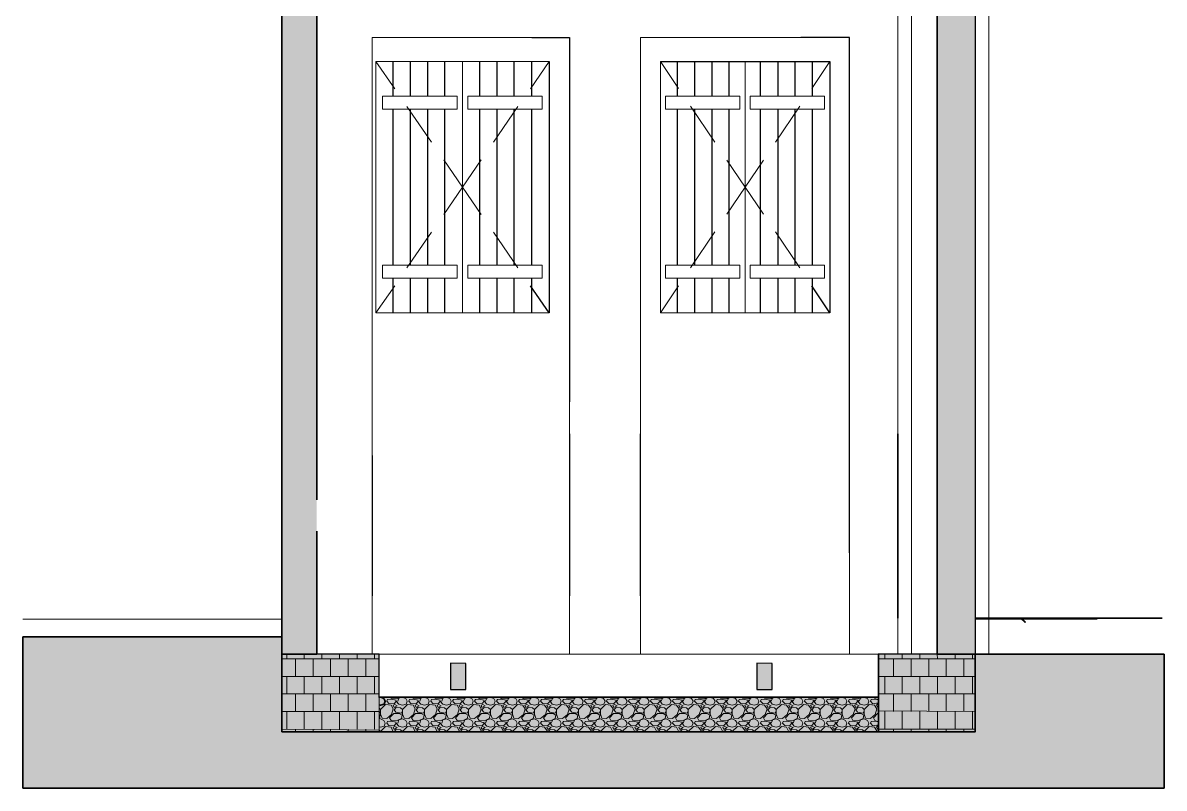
# Model space of a CAD drawing. Header units: millimetres. Extents: x 7618 to 11846, y -20534 to -15125.
# Drawn here: x 7618 to 11846, y -20534 to -17699 of the extents above; entities that cross this region are included whole.
import ezdxf

# ---------------------------------------------------------------- set-up
doc = ezdxf.new("R2010")
doc.units = ezdxf.units.MM
for name, color, linetype, lineweight in [('A-ALV-___-___-EXI', 250, 'Continuous', 35), ('A-BAS-___-___-EXI', 250, 'Continuous', 35), ('A-JAN-___-___-EXI', 250, 'Continuous', 25), ('A-PIS-___-___-EXI', 250, 'Continuous', 25), ('A-POR-___-___-EXI', 250, 'Continuous', 25)]:
    doc.layers.add(name, color=color, linetype=linetype, lineweight=lineweight)

msp = doc.modelspace()

# ---------------------------------------------------------------- hatches: boundary and pattern name
at = {"layer": 'A-ALV-___-___-EXI'}
h = msp.add_hatch(color=11, dxfattribs=at)
h.paths.add_polyline_path([(8577.9, -20037.4), (8706.9, -20037.4), (8706.9, -17241), (8577.9, -17241), (8577.9, -19973.6)])
h.paths.add_polyline_path([(11146.3, -20037.4), (11146.3, -16045.1), (11120.5, -16045.1), (11120.5, -15884.9), (11030.9, -15884.9), (11030.9, -16045.1), (11005.1, -16045.1), (11005.1, -20037.4)])
at = {"layer": 'A-BAS-___-___-EXI', "lineweight": 9}
msp.add_hatch(color=18, dxfattribs=at).paths.add_polyline_path([(11518.2, -19908.4), (11522.4, -19904.2), (11518.2, -19904.2)])
at = {"layer": 'A-BAS-___-___-EXI', "true_color": 0xcb9898}
msp.add_hatch(color=253, dxfattribs=at).paths.add_polyline_path([(11846.3, -20534.4), (11846.3, -20037.4), (11146.3, -20037.4), (11146.3, -20325.2), (8577.9, -20325.2), (8577.9, -19973.6), (7618.2, -19973.6), (7618.2, -20534.4)])
at = {"layer": 'A-PIS-___-___-EXI', "true_color": 0xc19a82}
h = msp.add_hatch(color=33, dxfattribs=at)
h.paths.add_polyline_path([(10394.2, -20169.1), (10394.2, -20072.7), (10337.2, -20071.3), (10337.2, -20169.1)])
h.paths.add_polyline_path([(9202.4, -20169.1), (9259.4, -20169.1), (9259.4, -20072.7), (9202.4, -20071.3)])
h.paths.add_polyline_path([(9877, -17241), (9966.6, -17241), (9966.6, -17080.8), (9877, -17080.8)])
h.paths.add_polyline_path([(8743.5, -17241), (8743.5, -17080.8), (8659.4, -17080.8), (8659.4, -17241)])
h.paths.add_polyline_path([(10915.5, -17241), (11005.1, -17241), (11005.1, -17080.8), (10915.5, -17080.8)])
h.paths.add_polyline_path([(9199.5, -16601.7), (9228, -16586.7), (9194.2, -16521.5), (9165.7, -16536.5)])
h.paths.add_polyline_path([(9511.5, -16437), (9540, -16422), (9506.2, -16356.8), (9477.7, -16371.8)])
h.paths.add_polyline_path([(9823.9, -16273), (9852.4, -16258), (9818.5, -16192.8), (9790, -16207.8)])
h.paths.add_polyline_path([(10135.6, -16107.8), (10164.1, -16092.8), (10130.3, -16027.6), (10101.8, -16042.6)])
h.paths.add_polyline_path([(10400.5, -15969.7), (10429, -15954.7), (10395.2, -15889.5), (10366.7, -15904.5)])
h.paths.add_polyline_path([(10760.3, -15780.2), (10788.8, -15765.3), (10755, -15700.1), (10726.5, -15715)])
h.paths.add_polyline_path([(11064.8, -15621.7), (11093.2, -15606.8), (11059.4, -15541.6), (11030.9, -15556.5)])
at = {"layer": 'A-PIS-___-___-EXI', "transparency": 33554636}
msp.add_hatch(color=9, dxfattribs=at).paths.add_polyline_path([(8577.9, -20325.2), (11146.3, -20325.2), (11146.3, -20037.4), (10787.9, -20037.4), (10787.9, -20197.6), (8937.7, -20197.6), (8937.7, -20037.4), (8577.9, -20037.4)])

# ---------------------------------------------------------------- linework, layer by layer
at = {"layer": 'A-ALV-___-___-EXI', "color": 18, "lineweight": 9}
for p, q in [((11196.5, -20037.4), (11196.5, -15703)), ((10859.8, -20037.4), (10859.8, -19581.8))]:
    msp.add_line(p, q, dxfattribs=at)
at = {"layer": 'A-ALV-___-___-EXI'}
for p, q in [((8577.9, -17241), (8577.9, -19973.6)), ((8706.9, -19465.6), (8706.9, -17241)), ((11005.1, -17241), (11005.1, -20037.4)), ((10859.8, -19222.1), (10859.8, -19904.2)), ((11005.1, -20037.4), (11146.3, -20037.4))]:
    msp.add_line(p, q, dxfattribs=at)
at = {"layer": 'A-ALV-___-___-EXI', "color": 18, "lineweight": 9, "flags": 128}
msp.add_lwpolyline([(10859.8, -19465.6), (10859.8, -17241), (10910.1, -17241), (10910.1, -20037.4)], dxfattribs=at)
at = {"layer": 'A-ALV-___-___-EXI'}
msp.add_lwpolyline([(8937.7, -20226.1), (8943.1, -20227.4), (8956.7, -20223.3), (8960.7, -20212.5), (8955.3, -20201.6), (8944.4, -20197.6), (8937.7, -20197.6), (10787.9, -20197.6), (10787.9, -20037.4), (10787.9, -20325.2), (11146.3, -20325.2), (8577.9, -20325.2), (8577.9, -19973.6), (8577.9, -20037.4), (8706.9, -20037.4), (8706.9, -19581.8)], dxfattribs=at)
at = {"layer": 'A-BAS-___-___-EXI', "color": 18, "lineweight": 9}
msp.add_line((7618.2, -19908.4), (8577.9, -19908.4), dxfattribs=at)
at = {"layer": 'A-BAS-___-___-EXI'}
for p, q in [((11146.3, -19904.2), (11838.3, -19904.2)), ((7618.2, -20534.4), (7618.2, -19973.6)), ((7618.2, -19973.6), (8577.9, -19973.6)), ((11146.3, -20037.4), (11846.3, -20037.4)), ((11846.3, -20037.4), (11846.3, -20534.4)), ((11846.3, -20534.4), (7618.2, -20534.4))]:
    msp.add_line(p, q, dxfattribs=at)
at = {"layer": 'A-BAS-___-___-EXI', "color": 18, "lineweight": 9, "flags": 128}
for points in [[(11320, -19904.2), (11320, -19908.4), (11146.3, -19908.4), (11598.3, -19908.4)], [(11314.2, -19904.2), (11332.2, -19919.3), (11318.1, -19904.2), (11332.2, -19919.3), (11330.9, -19920.6), (11313.5, -19904.2)], [(11514, -19904.2), (11518.2, -19908.4), (11522.4, -19904.2), (11518.2, -19908.4), (11518.2, -19904.2), (11518.2, -19908.4)]]:
    msp.add_lwpolyline(points, dxfattribs=at)
at = {"layer": 'A-JAN-___-___-EXI', "color": 8, "lineweight": 25}
for p, q in [((8990.6, -17970), (8990.6, -17842.4)), ((9054.4, -17970), (9054.4, -17842.4)), ((9118.2, -17970), (9118.2, -17842.4)), ((9182, -17970), (9182, -17842.4)), ((9311, -17970), (9311, -17842.4)), ((9374.8, -17970), (9374.8, -17842.4)), ((9438.6, -17970), (9438.6, -17842.4)), ((9503.7, -17970), (9503.7, -17842.4)), ((10044, -17970), (10044, -17842.4)), ((10107.8, -17970), (10107.8, -17842.4)), ((10171.6, -17970), (10171.6, -17842.4)), ((10235.4, -17970), (10235.4, -17842.4)), ((10350.8, -17970), (10350.8, -17842.4)), ((10415.9, -17970), (10415.9, -17842.4)), ((10479.7, -17970), (10479.7, -17842.4)), ((10543.5, -17970), (10543.5, -17842.4)), ((8990.6, -18597.1), (8990.6, -18018.8)), ((9054.4, -18597.1), (9054.4, -18018.8)), ((9118.2, -18597.1), (9118.2, -18018.8)), ((9182, -18597.1), (9182, -18018.8)), ((9311, -18597.1), (9311, -18018.8)), ((9374.8, -18597.1), (9374.8, -18018.8)), ((9438.6, -18597.1), (9438.6, -18018.8)), ((9503.7, -18597.1), (9503.7, -18018.8)), ((10044, -18597.1), (10044, -18018.8)), ((10107.8, -18597.1), (10107.8, -18018.8)), ((10171.6, -18597.1), (10171.6, -18018.8)), ((10235.4, -18597.1), (10235.4, -18018.8)), ((10350.8, -18597.1), (10350.8, -18018.8)), ((10415.9, -18597.1), (10415.9, -18018.8)), ((10479.7, -18597.1), (10479.7, -18018.8)), ((10543.5, -18597.1), (10543.5, -18018.8)), ((8990.6, -18773.6), (8990.6, -18644.6)), ((9054.4, -18773.6), (9054.4, -18644.6)), ((9118.2, -18773.6), (9118.2, -18644.6)), ((9182, -18773.6), (9182, -18644.6)), ((9311, -18773.6), (9311, -18644.6)), ((9374.8, -18773.6), (9374.8, -18644.6)), ((9438.6, -18773.6), (9438.6, -18644.6)), ((9503.7, -18773.6), (9503.7, -18644.6)), ((10044, -18773.6), (10044, -18644.6)), ((10107.8, -18773.6), (10107.8, -18644.6)), ((10171.6, -18773.6), (10171.6, -18644.6)), ((10235.4, -18773.6), (10235.4, -18644.6)), ((10350.8, -18773.6), (10350.8, -18644.6)), ((10415.9, -18773.6), (10415.9, -18644.6)), ((10479.7, -18773.6), (10479.7, -18644.6)), ((10543.5, -18773.6), (10543.5, -18644.6))]:
    msp.add_line(p, q, dxfattribs=at)
at = {"layer": 'A-JAN-___-___-EXI', "color": 18, "lineweight": 9}
for p, q in [((9247.2, -18773.6), (9247.2, -17842.4)), ((10293.8, -18773.6), (10293.8, -17842.4)), ((10607.3, -17842.4), (10540.8, -17941.4)), ((9131.8, -18141), (9040.8, -18009.3)), ((9361.2, -18141), (9452.1, -18009.3)), ((10181.1, -18141), (10091.5, -18008)), ((10406.4, -18141), (10496, -18008)), ((9040.8, -18606.6), (9131.8, -18474.9)), ((9452.1, -18606.6), (9361.2, -18474.9)), ((10091.5, -18606.6), (10181.1, -18473.6)), ((10496, -18606.6), (10406.4, -18473.6)), ((8925.4, -18773.6), (8996, -18673.1)), ((9980.2, -18773.6), (10046.7, -18673.1))]:
    msp.add_line(p, q, dxfattribs=at)
at = {"layer": 'A-JAN-___-___-EXI', "color": 18, "lineweight": 9, "flags": 128}
for points in [[(8925.4, -17842.4), (8925.4, -18773.6), (9567.5, -18773.6)], [(8996, -17942.8), (8925.4, -17842.4), (9567.5, -17842.4), (9498.3, -17942.8)], [(10046.7, -17941.4), (9980.2, -17842.4), (9980.2, -18773.6), (10607.3, -18773.6)], [(9177.9, -18408.4), (9247.2, -18308), (9177.9, -18206.2)], [(9316.4, -18408.4), (9247.2, -18308), (9316.4, -18206.2)], [(10225.9, -18407.1), (10293.8, -18308), (10225.9, -18207.5)], [(10361.6, -18407.1), (10293.8, -18308), (10361.6, -18207.5)]]:
    msp.add_lwpolyline(points, dxfattribs=at)
at = {"layer": 'A-JAN-___-___-EXI'}
for points in [[(9567.5, -17842.4), (9567.5, -18773.6), (9498.3, -18673.1)], [(9980.2, -17842.4), (10607.3, -17842.4), (10607.3, -18773.6), (10540.8, -18673.1)]]:
    msp.add_lwpolyline(points, dxfattribs=at)
at = {"layer": 'A-JAN-___-___-EXI', "color": 18, "lineweight": 9, "flags": 128}
for points in [[(9226.8, -17970), (8951.2, -17970), (8951.2, -18018.8), (9226.8, -18018.8)], [(9541.7, -17970), (9266.2, -17970), (9266.2, -18018.8), (9541.7, -18018.8)], [(10274.8, -17970), (9999.2, -17970), (9999.2, -18018.8), (10274.8, -18018.8)], [(10588.3, -17970), (10312.8, -17970), (10312.8, -18018.8), (10588.3, -18018.8)], [(9226.8, -18597.1), (9226.8, -18644.6), (8951.2, -18644.6), (8951.2, -18597.1)], [(9541.7, -18597.1), (9541.7, -18644.6), (9266.2, -18644.6), (9266.2, -18597.1)], [(10274.8, -18597.1), (10274.8, -18644.6), (9999.2, -18644.6), (9999.2, -18597.1)], [(10588.3, -18597.1), (10588.3, -18644.6), (10312.8, -18644.6), (10312.8, -18597.1)]]:
    msp.add_lwpolyline(points, close=True, dxfattribs=at)
at = {"layer": 'A-PIS-___-___-EXI', "color": 253, "lineweight": 9}
for p, q in [((8595.6, -20055), (8595.6, -20037.4)), ((8660.7, -20055), (8660.7, -20037.4)), ((8937.7, -20037.4), (8706.9, -20037.4)), ((8725.9, -20055), (8725.9, -20037.4)), ((8791, -20055), (8791, -20037.4)), ((8856.2, -20055), (8856.2, -20037.4)), ((8921.4, -20055), (8921.4, -20037.4)), ((10811, -20055), (10811, -20037.4)), ((10876.1, -20055), (10876.1, -20037.4)), ((10941.3, -20055), (10941.3, -20037.4)), ((11071.6, -20055), (11071.6, -20037.4)), ((11136.7, -20055), (11136.7, -20037.4)), ((8577.9, -20055), (8937.7, -20055)), ((8628.2, -20120.2), (8628.2, -20055)), ((8693.3, -20120.2), (8693.3, -20055)), ((8758.5, -20120.2), (8758.5, -20055)), ((8823.6, -20120.2), (8823.6, -20055)), ((8888.8, -20120.2), (8888.8, -20055)), ((10787.9, -20055), (11146.3, -20055)), ((10843.5, -20120.2), (10843.5, -20055)), ((10908.7, -20120.2), (10908.7, -20055)), ((10973.9, -20120.2), (10973.9, -20055)), ((11039, -20120.2), (11039, -20055)), ((11104.2, -20120.2), (11104.2, -20056.2)), ((8577.9, -20120.2), (8937.7, -20120.2)), ((8595.6, -20185.3), (8595.6, -20120.2)), ((8660.7, -20185.3), (8660.7, -20120.2)), ((8725.9, -20185.3), (8725.9, -20120.2)), ((8791, -20185.3), (8791, -20120.2)), ((8856.2, -20185.3), (8856.2, -20120.2)), ((8921.4, -20185.3), (8921.4, -20120.2)), ((10787.9, -20120.2), (11146.3, -20120.2)), ((10811, -20185.3), (10811, -20120.2)), ((10876.1, -20185.3), (10876.1, -20120.2)), ((10941.3, -20185.3), (10941.3, -20120.2)), ((11006.4, -20185.3), (11006.4, -20120.2)), ((11071.6, -20185.3), (11071.6, -20120.2)), ((11136.7, -20185.3), (11136.7, -20120.2)), ((8577.9, -20185.3), (8937.7, -20185.3)), ((8628.2, -20250.5), (8628.2, -20185.3)), ((8693.3, -20250.5), (8693.3, -20185.3)), ((8758.5, -20250.5), (8758.5, -20185.3)), ((8823.6, -20250.5), (8823.6, -20185.3)), ((8888.8, -20250.5), (8888.8, -20185.3)), ((10787.9, -20185.3), (11146.3, -20185.3)), ((10843.5, -20250.5), (10843.5, -20185.3)), ((10908.7, -20250.5), (10908.7, -20185.3)), ((10973.9, -20250.5), (10973.9, -20185.3)), ((11039, -20250.5), (11039, -20185.3)), ((11104.2, -20250.5), (11104.2, -20185.3)), ((8577.9, -20250.5), (8937.7, -20250.5)), ((8595.6, -20315.7), (8595.6, -20250.5)), ((8660.7, -20315.7), (8660.7, -20250.5)), ((8725.9, -20315.7), (8725.9, -20250.5)), ((8791, -20315.7), (8791, -20250.5)), ((8856.2, -20315.7), (8856.2, -20250.5)), ((8921.4, -20315.7), (8921.4, -20250.5)), ((10001.9, -20242.4), (10001.9, -20259)), ((10787.9, -20226.1), (10787.9, -20224.7)), ((10811, -20315.7), (10811, -20250.5)), ((10876.1, -20315.7), (10876.1, -20250.5)), ((10941.3, -20315.7), (10941.3, -20250.5)), ((11006.4, -20315.7), (11006.4, -20250.5)), ((11071.6, -20315.7), (11071.6, -20250.5)), ((11136.7, -20315.7), (11136.7, -20250.5)), ((8628.2, -20325.2), (8628.2, -20315.7)), ((8693.3, -20325.2), (8693.3, -20315.7)), ((8758.5, -20325.2), (8758.5, -20315.7)), ((8823.6, -20325.2), (8823.6, -20315.7)), ((8888.8, -20325.2), (8888.8, -20315.7)), ((8943.1, -20323.8), (8943.1, -20325.2)), ((9024.5, -20323.8), (9024.5, -20325.2)), ((9106, -20323.8), (9106, -20325.2)), ((9187.4, -20323.8), (9187.4, -20325.2)), ((9268.9, -20323.8), (9268.9, -20325.2)), ((9350.3, -20323.8), (9350.3, -20325.2)), ((9431.8, -20323.8), (9431.8, -20325.2)), ((9513.2, -20323.8), (9513.2, -20325.2)), ((9594.7, -20323.8), (9594.7, -20325.2)), ((9676.1, -20323.8), (9676.1, -20325.2)), ((9757.6, -20323.8), (9757.6, -20325.2)), ((9839, -20323.8), (9839, -20325.2)), ((9920.5, -20323.8), (9920.5, -20325.2)), ((10001.9, -20323.8), (10001.9, -20325.2)), ((10083.4, -20323.8), (10083.4, -20325.2)), ((10164.8, -20323.8), (10164.8, -20325.2)), ((10246.3, -20323.8), (10246.3, -20325.2)), ((10327.7, -20323.8), (10327.7, -20325.2)), ((10409.1, -20323.8), (10409.1, -20325.2)), ((10490.6, -20323.8), (10490.6, -20325.2)), ((10572, -20323.8), (10572, -20325.2)), ((10653.5, -20323.8), (10653.5, -20325.2)), ((10734.9, -20323.8), (10734.9, -20325.2)), ((10787.9, -20307.5), (10787.9, -20306.2)), ((10843.5, -20325.2), (10843.5, -20315.7)), ((10908.7, -20325.2), (10908.7, -20315.7)), ((10973.9, -20325.2), (10973.9, -20315.7)), ((11039, -20325.2), (11039, -20315.7)), ((11104.2, -20325.2), (11104.2, -20315.7))]:
    msp.add_line(p, q, dxfattribs=at)
at = {"layer": 'A-PIS-___-___-EXI'}
for points in [[(11005.1, -17080.8), (11005.1, -16045.1), (11030.9, -16045.1), (11030.9, -15884.9), (11120.5, -15884.9), (11120.5, -16045.1), (11146.3, -16045.1), (11146.3, -20037.4), (10787.9, -20037.4)], [(8577.9, -20113.4), (8577.9, -20037.4), (8577.9, -20325.2), (10787.9, -20325.2), (10785.2, -20325.2)], [(10787.9, -20197.6), (8937.7, -20197.6), (8937.7, -20037.4), (8577.9, -20037.4)]]:
    msp.add_lwpolyline(points, dxfattribs=at)
at = {"layer": 'A-PIS-___-___-EXI', "color": 253, "lineweight": 9}
msp.add_lwpolyline([(8937.7, -20325.2), (8937.7, -20037.4), (10787.9, -20037.4), (11005.1, -20037.4), (11006.4, -20055)], dxfattribs=at)
at = {"layer": 'A-PIS-___-___-EXI'}
for points in [[(11146.3, -20037.4), (11146.3, -20325.2)], [(9259.4, -20072.7), (9202.4, -20071.3), (9202.4, -20169.1), (9259.4, -20169.1)], [(10394.2, -20072.7), (10337.2, -20071.3), (10337.2, -20169.1), (10394.2, -20169.1)]]:
    msp.add_lwpolyline(points, close=True, dxfattribs=at)
at = {"layer": 'A-PIS-___-___-EXI', "color": 253, "lineweight": 9, "flags": 128}
for points in [[(9001.5, -20212.5), (9000.1, -20208.4), (8983.8, -20204.3), (8968.9, -20205.7), (8966.2, -20212.5), (8975.7, -20222), (8994.7, -20220.6), (9001.5, -20212.5), (9011, -20223.3), (9024.5, -20227.4), (9038.1, -20223.3), (9042.2, -20212.5), (9036.7, -20201.6), (9021.8, -20197.6), (9011, -20200.3), (9006.9, -20212.5)], [(9015, -20197.6), (9002.8, -20203), (8982.4, -20201.6), (8979.7, -20197.6)], [(9088.3, -20212.5), (9092.4, -20200.3), (9103.3, -20197.6), (9118.2, -20201.6), (9123.6, -20212.5), (9119.6, -20223.3), (9106, -20227.4), (9092.4, -20223.3), (9082.9, -20212.5), (9076.1, -20220.6), (9057.1, -20222), (9047.6, -20212.5), (9050.3, -20205.7), (9065.3, -20204.3), (9081.5, -20208.4), (9082.9, -20212.5)], [(9096.5, -20197.6), (9084.3, -20203), (9063.9, -20201.6), (9061.2, -20197.6)], [(9164.3, -20212.5), (9163, -20208.4), (9146.7, -20204.3), (9131.8, -20205.7), (9129.1, -20212.5), (9138.6, -20222), (9157.6, -20220.6), (9164.3, -20212.5), (9173.9, -20223.3), (9187.4, -20227.4), (9201, -20223.3), (9204.9, -20213)], [(9177.9, -20197.6), (9165.7, -20203), (9145.3, -20201.6), (9142.6, -20197.6)], [(9205.1, -20212.5), (9199.6, -20201.6), (9184.7, -20197.6), (9173.9, -20200.3), (9169.8, -20212.5)], [(9210.5, -20212.5), (9213.2, -20205.7), (9228.2, -20204.3), (9244.4, -20208.4), (9245.8, -20212.5)], [(9251.2, -20212.5), (9255.3, -20200.3), (9266.2, -20197.6), (9281.1, -20201.6), (9286.5, -20212.5), (9282.4, -20223.3), (9268.9, -20227.4), (9255.3, -20223.3), (9245.8, -20212.5), (9239, -20220.6), (9220, -20222), (9211.4, -20213.4)], [(9259.4, -20197.6), (9247.2, -20203), (9226.8, -20201.6), (9224.1, -20197.6)], [(9327.2, -20212.5), (9325.9, -20208.4), (9309.6, -20204.3), (9294.7, -20205.7), (9292, -20212.5), (9301.5, -20222), (9320.5, -20220.6)], [(9339.5, -20197.6), (9328.6, -20203), (9308.2, -20201.6), (9305.5, -20197.6)], [(9364.3, -20222.2), (9368, -20212.5), (9362.5, -20201.6), (9347.6, -20197.6), (9336.7, -20200.3), (9332.7, -20212.5)], [(9420.9, -20197.6), (9410.1, -20203), (9389.7, -20201.6), (9387, -20197.6)], [(9502.4, -20197.6), (9491.5, -20203), (9471.1, -20201.6), (9468.4, -20197.6)], [(9583.8, -20197.6), (9572.9, -20203), (9552.6, -20201.6), (9549.9, -20197.6)], [(9665.3, -20197.6), (9654.4, -20203), (9634, -20201.6), (9631.3, -20197.6)], [(9746.7, -20197.6), (9735.8, -20203), (9715.5, -20201.6), (9712.8, -20197.6)], [(9828.2, -20197.6), (9817.3, -20203), (9796.9, -20201.6), (9794.2, -20197.6)], [(9909.6, -20197.6), (9898.7, -20203), (9878.4, -20201.6), (9875.7, -20197.6)], [(9991, -20197.6), (9980.2, -20203), (9959.8, -20201.6), (9957.1, -20197.6)], [(10072.5, -20197.6), (10061.6, -20203), (10041.3, -20201.6), (10038.6, -20197.6)], [(10153.9, -20197.6), (10143.1, -20203), (10122.7, -20201.6), (10120, -20197.6)], [(10235.4, -20197.6), (10224.5, -20203), (10204.2, -20201.6), (10201.5, -20197.6)], [(10316.8, -20197.6), (10306, -20203), (10285.6, -20201.6), (10282.9, -20197.6)], [(10398.3, -20197.6), (10387.4, -20203), (10367.1, -20201.6), (10364.3, -20197.6)], [(10479.7, -20197.6), (10468.9, -20203), (10448.5, -20201.6), (10445.8, -20197.6)], [(10561.2, -20197.6), (10550.3, -20203), (10530, -20201.6), (10527.2, -20197.6)], [(10642.6, -20197.6), (10631.8, -20203), (10611.4, -20201.6), (10608.7, -20197.6)], [(10724.1, -20197.6), (10713.2, -20203), (10692.9, -20201.6), (10690.1, -20197.6)], [(10787.9, -20234.2), (10785.2, -20235.6), (10781.1, -20227.4), (10785.2, -20220.6), (10787.9, -20217.9), (10767.5, -20222), (10758, -20212.5), (10760.7, -20205.7), (10775.7, -20204.3), (10787.9, -20207.1), (10774.3, -20201.6), (10771.6, -20197.6)], [(8937.7, -20255.9), (8939, -20255.9), (8943.1, -20247.8), (8943.1, -20243.7), (8943.1, -20260), (8949.9, -20274.9), (8966.2, -20276.3), (8983.8, -20261.4), (8990.6, -20241), (8982.4, -20227.4), (8962.1, -20224.7), (8943.1, -20242.4), (8937.7, -20238.3)], [(9024.5, -20242.4), (9024.5, -20260), (9031.3, -20274.9), (9047.6, -20276.3), (9065.3, -20261.4), (9072, -20241), (9063.9, -20227.4), (9043.5, -20224.7), (9024.5, -20242.4), (9017.7, -20236.9), (9001.5, -20235.6), (8993.3, -20243.7), (9000.1, -20253.2), (9020.5, -20255.9), (9024.5, -20247.8), (9024.5, -20243.7)], [(9106, -20242.4), (9106, -20260), (9112.8, -20274.9), (9129.1, -20276.3), (9146.7, -20261.4), (9153.5, -20241), (9145.3, -20227.4), (9125, -20224.7), (9106, -20242.4), (9099.2, -20236.9), (9082.9, -20235.6), (9074.8, -20243.7), (9081.5, -20253.2), (9101.9, -20255.9), (9106, -20247.8), (9106, -20243.7)], [(9187.4, -20242.4), (9187.4, -20260), (9194.2, -20274.9), (9210.5, -20276.3), (9228.2, -20261.4), (9234.9, -20241), (9226.8, -20227.4), (9206.4, -20224.7), (9187.4, -20242.4), (9180.6, -20236.9), (9164.3, -20235.6), (9156.2, -20243.7), (9163, -20253.2), (9183.4, -20255.9), (9187.4, -20247.8), (9187.4, -20243.7)], [(9268.9, -20242.4), (9268.9, -20260), (9275.7, -20274.9), (9292, -20276.3), (9309.6, -20261.4), (9316.4, -20241), (9308.2, -20227.4), (9287.9, -20224.7), (9268.9, -20242.4), (9262.1, -20236.9), (9245.8, -20235.6), (9237.7, -20243.7), (9244.4, -20253.2), (9264.8, -20255.9), (9268.9, -20247.8), (9268.9, -20243.7)], [(9350.3, -20242.4), (9350.3, -20260), (9357.1, -20274.9), (9373.4, -20276.3), (9391, -20261.4), (9397.8, -20241), (9389.7, -20227.4), (9369.3, -20224.7), (9350.3, -20242.4), (9343.5, -20236.9), (9327.2, -20235.6), (9319.1, -20243.7), (9325.9, -20253.2), (9346.3, -20255.9), (9350.3, -20247.8), (9350.3, -20243.7)], [(9321.2, -20219.7), (9327.2, -20212.5), (9336.7, -20223.3), (9350.3, -20227.4), (9363.9, -20223.3)], [(9469.8, -20227.4), (9450.8, -20224.7), (9431.8, -20242.4), (9425, -20236.9), (9408.7, -20235.6), (9400.5, -20243.7), (9407.3, -20253.2), (9427.7, -20255.9), (9431.8, -20247.8), (9431.8, -20243.7)], [(9431.8, -20242.4), (9431.8, -20260), (9437.2, -20274.9), (9454.8, -20276.3), (9472.5, -20261.4), (9479.3, -20241), (9470.4, -20228.3)], [(9513.2, -20242.4), (9513.2, -20260), (9518.6, -20274.9), (9536.3, -20276.3), (9553.9, -20261.4), (9560.7, -20241), (9551.2, -20227.4), (9532.2, -20224.7), (9513.2, -20242.4), (9506.4, -20236.9), (9490.1, -20235.6), (9482, -20243.7), (9488.8, -20253.2), (9509.1, -20255.9), (9513.2, -20247.8), (9513.2, -20243.7)], [(9594.7, -20242.4), (9594.7, -20260), (9600.1, -20274.9), (9617.7, -20276.3), (9635.4, -20261.4), (9642.2, -20241), (9632.7, -20227.4), (9613.7, -20224.7), (9594.7, -20242.4), (9587.9, -20236.9), (9571.6, -20235.6), (9563.4, -20243.7), (9570.2, -20253.2), (9590.6, -20255.9), (9594.7, -20247.8), (9594.7, -20243.7)], [(9676.1, -20242.4), (9676.1, -20260), (9681.5, -20274.9), (9699.2, -20276.3), (9716.8, -20261.4), (9723.6, -20241), (9714.1, -20227.4), (9695.1, -20224.7), (9676.1, -20242.4), (9669.3, -20236.9), (9653, -20235.6), (9644.9, -20243.7), (9651.7, -20253.2), (9672, -20255.9), (9676.1, -20247.8), (9676.1, -20243.7)], [(9726.3, -20243.7), (9733.1, -20253.2), (9753.5, -20255.9), (9757.6, -20247.8), (9757.6, -20243.7)], [(9757.6, -20242.4), (9757.6, -20260), (9763, -20274.9), (9780.6, -20276.3), (9798.3, -20261.4), (9805.1, -20241), (9795.6, -20227.4), (9776.6, -20224.7), (9757.6, -20242.4), (9750.8, -20236.9), (9734.5, -20235.6), (9726.9, -20243.2)], [(9839, -20242.4), (9839, -20260), (9844.4, -20274.9), (9862.1, -20276.3), (9879.7, -20261.4), (9886.5, -20241), (9877, -20227.4), (9858, -20224.7), (9839, -20242.4), (9832.2, -20236.9), (9815.9, -20235.6), (9807.8, -20243.7), (9814.6, -20253.2), (9834.9, -20255.9), (9839, -20247.8), (9839, -20243.7)], [(9920.5, -20242.4), (9920.5, -20260), (9925.9, -20274.9), (9943.5, -20276.3), (9961.2, -20261.4), (9968, -20241), (9958.5, -20227.4), (9939.5, -20224.7), (9920.5, -20242.4), (9913.7, -20236.9), (9897.4, -20235.6), (9889.2, -20243.7), (9895.8, -20252.9)], [(9896, -20253.2), (9916.4, -20255.9), (9920.5, -20247.8), (9920.5, -20243.7)], [(10042.6, -20261.4), (10049.4, -20241), (10039.9, -20227.4), (10020.9, -20224.7), (10001.9, -20242.4), (9995.1, -20236.9), (9978.8, -20235.6), (9970.7, -20243.7), (9977.5, -20253.2), (9997.8, -20255.9), (10001.9, -20247.8), (10001.9, -20243.7)], [(10083.4, -20242.4), (10083.4, -20260), (10088.8, -20274.9), (10106.4, -20276.3), (10124.1, -20261.4), (10130.9, -20241), (10121.4, -20227.4), (10102.4, -20224.7), (10083.4, -20242.4), (10076.6, -20236.9), (10060.3, -20235.6), (10052.1, -20243.7), (10058.9, -20253.2), (10079.3, -20255.9), (10083.4, -20247.8), (10083.4, -20243.7)], [(10164.8, -20242.4), (10164.8, -20260), (10170.2, -20274.9), (10187.9, -20276.3), (10205.5, -20261.4), (10212.3, -20241), (10202.8, -20227.4), (10183.8, -20224.7), (10164.8, -20242.4), (10158, -20236.9), (10141.7, -20235.6), (10133.6, -20243.7), (10140.4, -20253.2), (10160.7, -20255.9), (10164.8, -20247.8), (10164.8, -20243.7)], [(10246.3, -20242.4), (10246.3, -20260), (10251.7, -20274.9), (10269.3, -20276.3), (10287, -20261.4), (10293.8, -20241), (10284.3, -20227.4), (10265.3, -20224.7), (10246.3, -20242.4), (10239.5, -20236.9), (10223.2, -20235.6), (10215, -20243.7), (10221.8, -20253.2), (10242.2, -20255.9), (10246.3, -20247.8), (10246.3, -20243.7)], [(10327.7, -20242.4), (10327.7, -20260), (10333.1, -20274.9), (10350.8, -20276.3), (10368.4, -20261.4), (10375.2, -20241), (10365.7, -20227.4), (10346.7, -20224.7), (10327.7, -20242.4), (10320.9, -20236.9), (10304.6, -20235.6), (10296.5, -20243.7), (10303.3, -20253.2), (10323.6, -20255.9), (10327.7, -20247.8), (10327.7, -20243.7)], [(10409.1, -20242.4), (10409.1, -20260), (10414.6, -20274.9), (10432.2, -20276.3), (10449.9, -20261.4), (10456.7, -20241), (10447.2, -20227.4), (10428.2, -20224.7), (10409.1, -20242.4), (10402.4, -20236.9), (10386.1, -20235.6), (10377.9, -20243.7), (10384.7, -20253.2), (10405.1, -20255.9), (10409.1, -20247.8), (10409.1, -20243.7)], [(10490.6, -20242.4), (10490.6, -20260), (10496, -20274.9), (10513.7, -20276.3), (10531.3, -20261.4), (10538.1, -20241), (10528.6, -20227.4), (10509.6, -20224.7), (10490.6, -20242.4), (10483.8, -20236.9), (10467.5, -20235.6), (10459.4, -20243.7), (10466.2, -20253.2), (10486.5, -20255.9), (10490.6, -20247.8), (10490.6, -20243.7)], [(10572, -20242.4), (10572, -20260), (10577.5, -20274.9), (10595.1, -20276.3), (10612.8, -20261.4), (10619.6, -20241), (10610.1, -20227.4), (10591, -20224.7), (10572, -20242.4), (10565.3, -20236.9), (10549, -20235.6), (10540.8, -20243.7), (10547.6, -20253.2), (10568, -20255.9), (10572, -20247.8), (10572, -20243.7)], [(10653.5, -20242.4), (10653.5, -20260), (10658.9, -20274.9), (10676.6, -20276.3), (10694.2, -20261.4), (10701, -20241), (10691.5, -20227.4), (10672.5, -20224.7), (10653.5, -20242.4), (10646.7, -20236.9), (10630.4, -20235.6), (10622.3, -20243.7), (10629.1, -20253.2), (10649.4, -20255.9), (10653.5, -20247.8), (10653.5, -20243.7)], [(10734.9, -20242.4), (10734.9, -20260), (10740.4, -20274.9), (10758, -20276.3), (10775.7, -20261.4), (10782.4, -20241), (10772.9, -20227.4), (10753.9, -20224.7), (10734.9, -20242.4), (10728.2, -20236.9), (10711.9, -20235.6), (10703.7, -20243.7), (10710.5, -20253.2), (10730.9, -20255.9), (10734.9, -20247.8), (10734.9, -20243.7)], [(10787.9, -20241), (10785.2, -20243.7), (10787.9, -20247.8), (11146.3, -20250.5)], [(8937.7, -20261.4), (8941.7, -20264.1), (8939, -20276.3), (8937.7, -20276.3), (8943.1, -20277.6), (8955.3, -20283.1), (8960.7, -20293.9), (8956.7, -20304.8), (8943.1, -20308.9), (8937.7, -20307.5)], [(9001.5, -20293.9), (9000.1, -20289.9), (8983.8, -20285.8), (8968.9, -20287.2), (8966.2, -20293.9), (8975.7, -20303.4), (8994.7, -20302.1), (9001.5, -20293.9), (9011, -20304.8), (9024.5, -20308.9), (9038.1, -20304.8), (9042.2, -20293.9), (9036.7, -20283.1), (9024.5, -20277.6), (9011, -20281.7), (9006.9, -20293.9)], [(9082.9, -20293.9), (9081.5, -20289.9), (9065.3, -20285.8), (9050.3, -20287.2), (9047.6, -20293.9), (9057.1, -20303.4), (9076.1, -20302.1), (9082.9, -20293.9), (9092.4, -20304.8), (9106, -20308.9), (9119.6, -20304.8), (9123.6, -20293.9), (9118.2, -20283.1), (9106, -20277.6), (9092.4, -20281.7), (9088.3, -20293.9)], [(9169.8, -20293.9), (9173.9, -20281.7), (9187.4, -20277.6), (9199.6, -20283.1), (9205.1, -20293.9), (9201, -20304.8), (9187.4, -20308.9), (9173.9, -20304.8), (9164.3, -20293.9), (9157.6, -20302.1), (9138.6, -20303.4), (9129.1, -20293.9), (9131.8, -20287.2), (9146.7, -20285.8), (9164.3, -20293.9), (9163, -20289.9)], [(9245.8, -20293.9), (9244.4, -20289.9), (9228.2, -20285.8), (9213.2, -20287.2), (9210.5, -20293.9), (9220, -20303.4), (9239, -20302.1), (9245.8, -20293.9), (9255.3, -20304.8), (9268.9, -20308.9), (9282.4, -20304.8), (9286.5, -20293.9), (9281.1, -20283.1), (9268.9, -20277.6), (9255.3, -20281.7), (9251.2, -20293.9)], [(9332.7, -20293.9), (9336.7, -20281.7), (9350.3, -20277.6), (9362.5, -20283.1), (9368, -20293.9), (9363.9, -20304.8), (9350.3, -20308.9), (9336.7, -20304.8), (9327.2, -20293.9), (9320.5, -20302.1), (9301.5, -20303.4), (9292, -20293.9), (9294.7, -20287.2), (9309.6, -20285.8), (9327.2, -20293.9), (9325.9, -20289.9)], [(10001.9, -20260), (10007.3, -20274.9), (10025, -20276.3), (10042.6, -20261.4)], [(10082, -20264.1), (10079.3, -20276.3), (10061.6, -20284.4), (10041.3, -20283.1), (10035.8, -20273.6), (10050.8, -20257.3), (10071.1, -20257.3), (10081.3, -20263.6)], [(10328.3, -20277.9), (10339.9, -20283.1), (10345.3, -20293.9), (10341.3, -20304.8), (10327.7, -20308.9), (10312.8, -20304.8), (10304.6, -20293.9), (10296.5, -20302.1), (10278.8, -20303.4), (10269.3, -20293.9), (10272, -20287.2), (10287, -20285.8), (10303.3, -20289.9), (10308.7, -20293.9), (10314.1, -20281.7), (10327.1, -20277.8)], [(10421.5, -20283.3), (10426.8, -20293.9), (10422.7, -20304.8), (10409.1, -20308.9), (10394.2, -20304.8), (10386.1, -20293.9), (10377.9, -20302.1), (10360.3, -20303.4), (10350.8, -20293.9), (10353.5, -20287.2), (10368.4, -20285.8), (10384.7, -20289.9), (10390.1, -20293.9), (10395.5, -20281.8)], [(10395.6, -20281.7), (10409.1, -20277.6), (10421.4, -20283.1)], [(10547.6, -20289.9), (10531.3, -20285.8), (10516.4, -20287.2), (10513.7, -20293.9), (10523.2, -20303.4), (10540.8, -20302.1), (10549, -20293.9), (10557.1, -20304.8), (10572, -20308.9), (10585.6, -20304.8), (10589.7, -20293.9)], [(10589.2, -20293), (10584.3, -20283.1), (10572, -20277.6), (10558.5, -20281.7), (10553, -20293.9), (10548.6, -20290.6)], [(10595.1, -20293.9), (10604.6, -20303.4), (10622.3, -20302.1), (10630.4, -20293.9), (10638.6, -20304.8), (10653.5, -20308.9), (10667.1, -20304.8), (10671.1, -20293.9), (10665.7, -20283.1), (10653.5, -20277.6), (10639.9, -20281.7), (10634.5, -20293.9), (10629.1, -20289.9), (10612.8, -20285.8), (10597.8, -20287.2), (10595.4, -20293.3)], [(10767.3, -20303.3), (10758, -20293.9), (10760.7, -20287.2), (10775.7, -20285.8), (10787.9, -20288.5), (10774.3, -20283.1), (10768.9, -20273.6), (10783.8, -20257.3), (10787.9, -20257.3)], [(8577.9, -20315.7), (8937.7, -20319.7), (8943.1, -20323.8), (8962.1, -20306.2), (8982.4, -20308.9), (8990.6, -20325.2), (8993.3, -20325.2), (9001.5, -20317), (9017.7, -20318.4), (9024.5, -20323.8), (9043.5, -20306.2), (9063.9, -20308.9), (9072, -20325.2), (9072, -20322.4)], [(9074.8, -20325.2), (9082.9, -20317), (9099.2, -20318.4), (9106, -20323.8), (9125, -20306.2), (9145.3, -20308.9), (9153.5, -20325.2), (9153.5, -20322.4)], [(9156.2, -20325.2), (9164.3, -20317), (9180.6, -20318.4), (9187.4, -20323.8), (9206.4, -20306.2), (9226.8, -20308.9), (9234.9, -20322.4), (9237.7, -20325.2), (9245.8, -20317), (9262.1, -20318.4), (9268.9, -20323.8), (9287.9, -20306.2), (9308.2, -20308.9), (9316.4, -20322.4), (9319.1, -20325.2), (9327.2, -20317), (9343.5, -20318.4), (9350.3, -20323.8), (9369.3, -20306.2), (9389.7, -20308.9), (9397.8, -20322.4), (9400.5, -20325.2), (9408.7, -20317), (9425, -20318.4), (9431.8, -20323.8), (9450.8, -20306.2), (9469.8, -20308.9), (9479.3, -20322.4), (9482, -20325.2), (9490.1, -20317), (9506.4, -20318.4), (9513.2, -20323.8), (9532.2, -20306.2), (9551.2, -20308.9), (9560.7, -20322.4), (9563.4, -20325.2), (9571.6, -20317), (9587.9, -20318.4), (9594.7, -20323.8), (9613.7, -20306.2), (9632.7, -20308.9), (9642.2, -20322.4), (9644.9, -20325.2), (9653, -20317), (9669.3, -20318.4), (9676.1, -20323.8), (9695.1, -20306.2), (9714.1, -20308.9), (9723.6, -20322.4), (9726.3, -20325.2), (9734.5, -20317), (9750.8, -20318.4), (9757.6, -20323.8), (9776.6, -20306.2), (9795.6, -20308.9), (9803.7, -20325.2), (9805.1, -20322.4)], [(9807.8, -20325.2), (9815.9, -20317), (9832.2, -20318.4), (9839, -20323.8), (9858, -20306.2), (9877, -20308.9), (9885.2, -20325.2), (9886.5, -20322.4)], [(9889.2, -20325.2), (9897.4, -20317), (9913.7, -20318.4), (9920.5, -20323.8), (9939.5, -20306.2), (9958.5, -20308.9), (9966.6, -20325.2), (9968, -20322.4)], [(9970.7, -20325.2), (9978.8, -20317), (9995.1, -20318.4), (10001.9, -20323.8), (10020.9, -20306.2), (10039.9, -20308.9), (10048.1, -20325.2), (10049.4, -20322.4)], [(10052.1, -20325.2), (10060.3, -20317), (10076.6, -20318.4), (10083.4, -20323.8), (10102.4, -20306.2), (10121.4, -20308.9), (10130.9, -20322.4), (10133.6, -20325.2), (10141.7, -20317), (10158, -20318.4), (10164.8, -20323.8), (10183.8, -20306.2), (10202.8, -20308.9), (10211, -20325.2), (10212.3, -20322.4)], [(10215, -20325.2), (10223.2, -20317), (10239.5, -20318.4), (10246.3, -20323.8), (10265.3, -20306.2), (10284.3, -20308.9), (10293.8, -20322.4), (10296.5, -20325.2), (10304.6, -20317), (10320.9, -20318.4), (10327.7, -20323.8), (10346.7, -20306.2), (10365.7, -20308.9), (10375.2, -20322.4), (10377.9, -20325.2), (10386.1, -20317), (10402.4, -20318.4), (10409.1, -20323.8), (10428.2, -20306.2), (10447.2, -20308.9), (10455.3, -20325.2), (10456.7, -20322.4)], [(10781.1, -20325.2), (10782.4, -20322.4), (10772.9, -20308.9), (10753.9, -20306.2), (10734.9, -20323.8), (10728.2, -20318.4), (10711.9, -20317), (10703.7, -20325.2), (10701, -20322.4), (10691.5, -20308.9), (10672.5, -20306.2), (10653.5, -20323.8), (10646.7, -20318.4), (10630.4, -20317), (10622.3, -20325.2), (10619.6, -20322.4), (10610.1, -20308.9), (10591, -20306.2), (10572, -20323.8), (10565.3, -20318.4), (10549, -20317), (10540.8, -20325.2), (10538.1, -20322.4), (10528.6, -20308.9), (10509.6, -20306.2), (10490.6, -20323.8), (10483.8, -20318.4), (10467.5, -20317), (10459.4, -20325.2)], [(11146.3, -20315.7), (10787.9, -20315.7), (10785.2, -20317), (10781.1, -20308.9), (10785.2, -20302.1), (10787.9, -20299.4), (10768.1, -20303.3)]]:
    msp.add_lwpolyline(points, dxfattribs=at)
for points in [[(9449.4, -20212.5), (9445.3, -20223.3), (9431.8, -20227.4), (9416.8, -20223.3), (9408.7, -20212.5), (9400.5, -20220.6), (9382.9, -20222), (9373.4, -20212.5), (9376.1, -20205.7), (9391, -20204.3), (9407.3, -20208.4), (9412.8, -20212.5), (9418.2, -20200.3), (9429.1, -20197.6), (9444, -20201.6)], [(9530.9, -20212.5), (9526.8, -20223.3), (9513.2, -20227.4), (9498.3, -20223.3), (9490.1, -20212.5), (9482, -20220.6), (9464.3, -20222), (9454.8, -20212.5), (9457.6, -20205.7), (9472.5, -20204.3), (9488.8, -20208.4), (9494.2, -20212.5), (9499.6, -20200.3), (9510.5, -20197.6), (9525.4, -20201.6)], [(9612.3, -20212.5), (9606.9, -20201.6), (9592, -20197.6), (9581.1, -20200.3), (9575.7, -20212.5), (9570.2, -20208.4), (9553.9, -20204.3), (9539, -20205.7), (9536.3, -20212.5), (9545.8, -20222), (9563.4, -20220.6), (9571.6, -20212.5), (9579.7, -20223.3), (9594.7, -20227.4), (9608.2, -20223.3)], [(9693.8, -20212.5), (9688.3, -20201.6), (9673.4, -20197.6), (9662.5, -20200.3), (9657.1, -20212.5), (9651.7, -20208.4), (9635.4, -20204.3), (9620.5, -20205.7), (9617.7, -20212.5), (9627.2, -20222), (9644.9, -20220.6), (9653, -20212.5), (9661.2, -20223.3), (9676.1, -20227.4), (9689.7, -20223.3)], [(9775.2, -20212.5), (9769.8, -20201.6), (9754.8, -20197.6), (9744, -20200.3), (9738.6, -20212.5), (9733.1, -20208.4), (9716.8, -20204.3), (9701.9, -20205.7), (9699.2, -20212.5), (9708.7, -20222), (9726.3, -20220.6), (9734.5, -20212.5), (9742.6, -20223.3), (9757.6, -20227.4), (9771.1, -20223.3)], [(9856.7, -20212.5), (9851.2, -20201.6), (9836.3, -20197.6), (9825.4, -20200.3), (9820, -20212.5), (9814.6, -20208.4), (9798.3, -20204.3), (9783.4, -20205.7), (9780.6, -20212.5), (9790.1, -20222), (9807.8, -20220.6), (9815.9, -20212.5), (9824.1, -20223.3), (9839, -20227.4), (9852.6, -20223.3)], [(9938.1, -20212.5), (9932.7, -20201.6), (9917.7, -20197.6), (9906.9, -20200.3), (9901.5, -20212.5), (9896, -20208.4), (9879.7, -20204.3), (9864.8, -20205.7), (9862.1, -20212.5), (9871.6, -20222), (9889.2, -20220.6), (9897.4, -20212.5), (9905.5, -20223.3), (9920.5, -20227.4), (9934, -20223.3)], [(10019.6, -20212.5), (10015.5, -20223.3), (10001.9, -20227.4), (9987, -20223.3), (9978.8, -20212.5), (9970.7, -20220.6), (9953, -20222), (9943.5, -20212.5), (9946.3, -20205.7), (9961.2, -20204.3), (9977.5, -20208.4), (9982.9, -20212.5), (9988.3, -20200.3), (9999.2, -20197.6), (10014.1, -20201.6)], [(10101, -20212.5), (10096.9, -20223.3), (10083.4, -20227.4), (10068.4, -20223.3), (10060.3, -20212.5), (10052.1, -20220.6), (10034.5, -20222), (10025, -20212.5), (10027.7, -20205.7), (10042.6, -20204.3), (10058.9, -20208.4), (10064.3, -20212.5), (10069.8, -20200.3), (10080.6, -20197.6), (10095.6, -20201.6)], [(10182.4, -20212.5), (10178.4, -20223.3), (10164.8, -20227.4), (10149.9, -20223.3), (10141.7, -20212.5), (10133.6, -20220.6), (10115.9, -20222), (10106.4, -20212.5), (10109.1, -20205.7), (10124.1, -20204.3), (10140.4, -20208.4), (10145.8, -20212.5), (10151.2, -20200.3), (10162.1, -20197.6), (10177, -20201.6)], [(10263.9, -20212.5), (10259.8, -20223.3), (10246.3, -20227.4), (10231.3, -20223.3), (10223.2, -20212.5), (10215, -20220.6), (10197.4, -20222), (10187.9, -20212.5), (10190.6, -20205.7), (10205.5, -20204.3), (10221.8, -20208.4), (10227.2, -20212.5), (10232.7, -20200.3), (10243.5, -20197.6), (10258.5, -20201.6)], [(10345.3, -20212.5), (10341.3, -20223.3), (10327.7, -20227.4), (10312.8, -20223.3), (10304.6, -20212.5), (10296.5, -20220.6), (10278.8, -20222), (10269.3, -20212.5), (10272, -20205.7), (10287, -20204.3), (10303.3, -20208.4), (10308.7, -20212.5), (10314.1, -20200.3), (10325, -20197.6), (10339.9, -20201.6)], [(10426.8, -20212.5), (10421.4, -20201.6), (10406.4, -20197.6), (10395.6, -20200.3), (10390.1, -20212.5), (10384.7, -20208.4), (10368.4, -20204.3), (10353.5, -20205.7), (10350.8, -20212.5), (10360.3, -20222), (10377.9, -20220.6), (10386.1, -20212.5), (10394.2, -20223.3), (10409.1, -20227.4), (10422.7, -20223.3)], [(10508.2, -20212.5), (10502.8, -20201.6), (10487.9, -20197.6), (10477, -20200.3), (10471.6, -20212.5), (10466.2, -20208.4), (10449.9, -20204.3), (10434.9, -20205.7), (10432.2, -20212.5), (10441.7, -20222), (10459.4, -20220.6), (10467.5, -20212.5), (10475.7, -20223.3), (10490.6, -20227.4), (10504.2, -20223.3)], [(10589.7, -20212.5), (10585.6, -20223.3), (10572, -20227.4), (10557.1, -20223.3), (10549, -20212.5), (10540.8, -20220.6), (10523.2, -20222), (10513.7, -20212.5), (10516.4, -20205.7), (10531.3, -20204.3), (10547.6, -20208.4), (10553, -20212.5), (10558.5, -20200.3), (10569.3, -20197.6), (10584.3, -20201.6)], [(10671.1, -20212.5), (10667.1, -20223.3), (10653.5, -20227.4), (10638.6, -20223.3), (10630.4, -20212.5), (10622.3, -20220.6), (10604.6, -20222), (10595.1, -20212.5), (10597.8, -20205.7), (10612.8, -20204.3), (10629.1, -20208.4), (10634.5, -20212.5), (10639.9, -20200.3), (10650.8, -20197.6), (10665.7, -20201.6)], [(10752.6, -20212.5), (10748.5, -20223.3), (10734.9, -20227.4), (10720, -20223.3), (10711.9, -20212.5), (10703.7, -20220.6), (10686.1, -20222), (10676.6, -20212.5), (10679.3, -20205.7), (10694.2, -20204.3), (10710.5, -20208.4), (10715.9, -20212.5), (10721.4, -20200.3), (10732.2, -20197.6), (10747.2, -20201.6)], [(8996, -20224.7), (8990.6, -20227.4), (8993.3, -20235.6), (9005.5, -20228.8)], [(9077.5, -20224.7), (9072, -20227.4), (9074.8, -20235.6), (9087, -20228.8)], [(9158.9, -20224.7), (9153.5, -20227.4), (9156.2, -20235.6), (9168.4, -20228.8)], [(9240.4, -20224.7), (9234.9, -20227.4), (9237.7, -20235.6), (9249.9, -20228.8)], [(9321.8, -20224.7), (9316.4, -20227.4), (9319.1, -20235.6), (9331.3, -20228.8)], [(9403.3, -20224.7), (9396.5, -20227.4), (9400.5, -20235.6), (9412.8, -20228.8)], [(9484.7, -20224.7), (9477.9, -20227.4), (9482, -20235.6), (9494.2, -20228.8)], [(9566.2, -20224.7), (9559.4, -20227.4), (9563.4, -20235.6), (9575.7, -20228.8)], [(9647.6, -20224.7), (9640.8, -20227.4), (9644.9, -20235.6), (9657.1, -20228.8)], [(9729.1, -20224.7), (9722.3, -20227.4), (9726.3, -20235.6), (9738.6, -20228.8)], [(9810.5, -20224.7), (9803.7, -20227.4), (9807.8, -20235.6), (9820, -20228.8)], [(9892, -20224.7), (9885.2, -20227.4), (9889.2, -20235.6), (9901.5, -20228.8)], [(9973.4, -20224.7), (9966.6, -20227.4), (9970.7, -20235.6), (9982.9, -20228.8)], [(10054.8, -20224.7), (10048.1, -20227.4), (10052.1, -20235.6), (10064.3, -20228.8)], [(10136.3, -20224.7), (10129.5, -20227.4), (10133.6, -20235.6), (10145.8, -20228.8)], [(10217.7, -20224.7), (10211, -20227.4), (10215, -20235.6), (10227.2, -20228.8)], [(10299.2, -20224.7), (10292.4, -20227.4), (10296.5, -20235.6), (10308.7, -20228.8)], [(10380.6, -20224.7), (10373.9, -20227.4), (10377.9, -20235.6), (10390.1, -20228.8)], [(10462.1, -20224.7), (10455.3, -20227.4), (10459.4, -20235.6), (10471.6, -20228.8)], [(10543.5, -20224.7), (10536.7, -20227.4), (10540.8, -20235.6), (10553, -20228.8)], [(10625, -20224.7), (10618.2, -20227.4), (10622.3, -20235.6), (10634.5, -20228.8)], [(10706.4, -20224.7), (10699.6, -20227.4), (10703.7, -20235.6), (10715.9, -20228.8)], [(8982.4, -20283.1), (8977, -20273.6), (8992, -20257.3), (9012.3, -20257.3), (9023.2, -20264.1), (9020.5, -20276.3), (9002.8, -20284.4)], [(9063.9, -20283.1), (9058.5, -20273.6), (9073.4, -20257.3), (9093.8, -20257.3), (9104.6, -20264.1), (9101.9, -20276.3), (9084.3, -20284.4)], [(9145.3, -20283.1), (9139.9, -20273.6), (9154.8, -20257.3), (9175.2, -20257.3), (9186.1, -20264.1), (9183.4, -20276.3), (9165.7, -20284.4)], [(9226.8, -20283.1), (9221.4, -20273.6), (9236.3, -20257.3), (9256.7, -20257.3), (9267.5, -20264.1), (9264.8, -20276.3), (9247.2, -20284.4)], [(9308.2, -20283.1), (9302.8, -20273.6), (9317.7, -20257.3), (9338.1, -20257.3), (9349, -20264.1), (9346.3, -20276.3), (9328.6, -20284.4)], [(9449.4, -20293.9), (9444, -20283.1), (9431.8, -20277.6), (9418.2, -20281.7), (9412.8, -20293.9), (9407.3, -20289.9), (9391, -20285.8), (9376.1, -20287.2), (9373.4, -20293.9), (9382.9, -20303.4), (9400.5, -20302.1), (9408.7, -20293.9), (9416.8, -20304.8), (9431.8, -20308.9), (9445.3, -20304.8)], [(9389.7, -20283.1), (9384.3, -20273.6), (9399.2, -20257.3), (9419.6, -20257.3), (9430.4, -20264.1), (9427.7, -20276.3), (9410.1, -20284.4)], [(9530.9, -20293.9), (9526.8, -20304.8), (9513.2, -20308.9), (9498.3, -20304.8), (9490.1, -20293.9), (9482, -20302.1), (9464.3, -20303.4), (9454.8, -20293.9), (9457.6, -20287.2), (9472.5, -20285.8), (9488.8, -20289.9), (9494.2, -20293.9), (9499.6, -20281.7), (9513.2, -20277.6), (9525.4, -20283.1)], [(9471.1, -20283.1), (9465.7, -20273.6), (9480.6, -20257.3), (9501, -20257.3), (9511.9, -20264.1), (9509.1, -20276.3), (9491.5, -20284.4)], [(9612.3, -20293.9), (9606.9, -20283.1), (9594.7, -20277.6), (9581.1, -20281.7), (9575.7, -20293.9), (9570.2, -20289.9), (9553.9, -20285.8), (9539, -20287.2), (9536.3, -20293.9), (9545.8, -20303.4), (9563.4, -20302.1), (9571.6, -20293.9), (9579.7, -20304.8), (9594.7, -20308.9), (9608.2, -20304.8)], [(9552.6, -20283.1), (9547.2, -20273.6), (9562.1, -20257.3), (9582.4, -20257.3), (9593.3, -20264.1), (9590.6, -20276.3), (9572.9, -20284.4)], [(9693.8, -20293.9), (9688.3, -20283.1), (9676.1, -20277.6), (9662.5, -20281.7), (9657.1, -20293.9), (9651.7, -20289.9), (9635.4, -20285.8), (9620.5, -20287.2), (9617.7, -20293.9), (9627.2, -20303.4), (9644.9, -20302.1), (9653, -20293.9), (9661.2, -20304.8), (9676.1, -20308.9), (9689.7, -20304.8)], [(9634, -20283.1), (9628.6, -20273.6), (9643.5, -20257.3), (9663.9, -20257.3), (9674.8, -20264.1), (9672, -20276.3), (9654.4, -20284.4)], [(9775.2, -20293.9), (9771.1, -20304.8), (9757.6, -20308.9), (9742.6, -20304.8), (9734.5, -20293.9), (9726.3, -20302.1), (9708.7, -20303.4), (9699.2, -20293.9), (9701.9, -20287.2), (9716.8, -20285.8), (9733.1, -20289.9), (9738.6, -20293.9), (9744, -20281.7), (9757.6, -20277.6), (9769.8, -20283.1)], [(9715.5, -20283.1), (9710.1, -20273.6), (9725, -20257.3), (9745.3, -20257.3), (9756.2, -20264.1), (9753.5, -20276.3), (9735.8, -20284.4)], [(9856.7, -20293.9), (9851.2, -20283.1), (9839, -20277.6), (9825.4, -20281.7), (9820, -20293.9), (9814.6, -20289.9), (9798.3, -20285.8), (9783.4, -20287.2), (9780.6, -20293.9), (9790.1, -20303.4), (9807.8, -20302.1), (9815.9, -20293.9), (9824.1, -20304.8), (9839, -20308.9), (9852.6, -20304.8)], [(9796.9, -20283.1), (9791.5, -20273.6), (9806.4, -20257.3), (9826.8, -20257.3), (9837.7, -20264.1), (9834.9, -20276.3), (9817.3, -20284.4)], [(9938.1, -20293.9), (9934, -20304.8), (9920.5, -20308.9), (9905.5, -20304.8), (9897.4, -20293.9), (9889.2, -20302.1), (9871.6, -20303.4), (9862.1, -20293.9), (9864.8, -20287.2), (9879.7, -20285.8), (9896, -20289.9), (9901.5, -20293.9), (9906.9, -20281.7), (9920.5, -20277.6), (9932.7, -20283.1)], [(9878.4, -20283.1), (9872.9, -20273.6), (9887.9, -20257.3), (9908.2, -20257.3), (9919.1, -20264.1), (9916.4, -20276.3), (9898.7, -20284.4)], [(10019.6, -20293.9), (10014.1, -20283.1), (10001.9, -20277.6), (9988.3, -20281.7), (9982.9, -20293.9), (9977.5, -20289.9), (9961.2, -20285.8), (9946.3, -20287.2), (9943.5, -20293.9), (9953, -20303.4), (9970.7, -20302.1), (9978.8, -20293.9), (9987, -20304.8), (10001.9, -20308.9), (10015.5, -20304.8)], [(9959.8, -20283.1), (9954.4, -20273.6), (9969.3, -20257.3), (9989.7, -20257.3), (10000.5, -20264.1), (9997.8, -20276.3), (9980.2, -20284.4)], [(10101, -20293.9), (10095.6, -20283.1), (10083.4, -20277.6), (10069.8, -20281.7), (10064.3, -20293.9), (10058.9, -20289.9), (10042.6, -20285.8), (10027.7, -20287.2), (10025, -20293.9), (10034.5, -20303.4), (10052.1, -20302.1), (10060.3, -20293.9), (10068.4, -20304.8), (10083.4, -20308.9), (10096.9, -20304.8)], [(10182.4, -20293.9), (10177, -20283.1), (10164.8, -20277.6), (10151.2, -20281.7), (10145.8, -20293.9), (10140.4, -20289.9), (10124.1, -20285.8), (10109.1, -20287.2), (10106.4, -20293.9), (10115.9, -20303.4), (10133.6, -20302.1), (10141.7, -20293.9), (10149.9, -20304.8), (10164.8, -20308.9), (10178.4, -20304.8)], [(10122.7, -20283.1), (10117.3, -20273.6), (10132.2, -20257.3), (10152.6, -20257.3), (10163.4, -20264.1), (10160.7, -20276.3), (10143.1, -20284.4)], [(10263.9, -20293.9), (10258.5, -20283.1), (10246.3, -20277.6), (10232.7, -20281.7), (10227.2, -20293.9), (10221.8, -20289.9), (10205.5, -20285.8), (10190.6, -20287.2), (10187.9, -20293.9), (10197.4, -20303.4), (10215, -20302.1), (10223.2, -20293.9), (10231.3, -20304.8), (10246.3, -20308.9), (10259.8, -20304.8)], [(10204.2, -20283.1), (10198.7, -20273.6), (10213.7, -20257.3), (10234, -20257.3), (10244.9, -20264.1), (10242.2, -20276.3), (10224.5, -20284.4)], [(10285.6, -20283.1), (10280.2, -20273.6), (10295.1, -20257.3), (10315.5, -20257.3), (10326.3, -20264.1), (10323.6, -20276.3), (10306, -20284.4)], [(10367.1, -20283.1), (10361.6, -20273.6), (10376.6, -20257.3), (10396.9, -20257.3), (10407.8, -20264.1), (10405.1, -20276.3), (10387.4, -20284.4)], [(10508.2, -20293.9), (10502.8, -20283.1), (10490.6, -20277.6), (10477, -20281.7), (10471.6, -20293.9), (10466.2, -20289.9), (10449.9, -20285.8), (10434.9, -20287.2), (10432.2, -20293.9), (10441.7, -20303.4), (10459.4, -20302.1), (10467.5, -20293.9), (10475.7, -20304.8), (10490.6, -20308.9), (10504.2, -20304.8)], [(10448.5, -20283.1), (10443.1, -20273.6), (10458, -20257.3), (10478.4, -20257.3), (10489.2, -20264.1), (10486.5, -20276.3), (10468.9, -20284.4)], [(10530, -20283.1), (10524.5, -20273.6), (10539.5, -20257.3), (10559.8, -20257.3), (10570.7, -20264.1), (10568, -20276.3), (10550.3, -20284.4)], [(10611.4, -20283.1), (10606, -20273.6), (10620.9, -20257.3), (10641.3, -20257.3), (10652.1, -20264.1), (10649.4, -20276.3), (10631.8, -20284.4)], [(10752.6, -20293.9), (10747.2, -20283.1), (10734.9, -20277.6), (10721.4, -20281.7), (10715.9, -20293.9), (10710.5, -20289.9), (10694.2, -20285.8), (10679.3, -20287.2), (10676.6, -20293.9), (10686.1, -20303.4), (10703.7, -20302.1), (10711.9, -20293.9), (10720, -20304.8), (10734.9, -20308.9), (10748.5, -20304.8)], [(10692.9, -20283.1), (10687.4, -20273.6), (10702.4, -20257.3), (10722.7, -20257.3), (10733.6, -20264.1), (10730.9, -20276.3), (10713.2, -20284.4)], [(8996, -20306.2), (8990.6, -20308.9), (8993.3, -20317), (9005.5, -20310.2)], [(9077.5, -20306.2), (9072, -20308.9), (9074.8, -20317), (9087, -20310.2)], [(9158.9, -20306.2), (9153.5, -20308.9), (9156.2, -20317), (9168.4, -20310.2)], [(9240.4, -20306.2), (9234.9, -20308.9), (9237.7, -20317), (9249.9, -20310.2)], [(9321.8, -20306.2), (9316.4, -20308.9), (9319.1, -20317), (9331.3, -20310.2)], [(9403.3, -20306.2), (9396.5, -20308.9), (9400.5, -20317), (9412.8, -20310.2)], [(9484.7, -20306.2), (9477.9, -20308.9), (9482, -20317), (9494.2, -20310.2)], [(9566.2, -20306.2), (9559.4, -20308.9), (9563.4, -20317), (9575.7, -20310.2)], [(9647.6, -20306.2), (9640.8, -20308.9), (9644.9, -20317), (9657.1, -20310.2)], [(9729.1, -20306.2), (9722.3, -20308.9), (9726.3, -20317), (9738.6, -20310.2)], [(9810.5, -20306.2), (9803.7, -20308.9), (9807.8, -20317), (9820, -20310.2)], [(9892, -20306.2), (9885.2, -20308.9), (9889.2, -20317), (9901.5, -20310.2)], [(9973.4, -20306.2), (9966.6, -20308.9), (9970.7, -20317), (9982.9, -20310.2)], [(10054.8, -20306.2), (10048.1, -20308.9), (10052.1, -20317), (10064.3, -20310.2)], [(10136.3, -20306.2), (10129.5, -20308.9), (10133.6, -20317), (10145.8, -20310.2)], [(10217.7, -20306.2), (10211, -20308.9), (10215, -20317), (10227.2, -20310.2)], [(10299.2, -20306.2), (10292.4, -20308.9), (10296.5, -20317), (10308.7, -20310.2)], [(10380.6, -20306.2), (10373.9, -20308.9), (10377.9, -20317), (10390.1, -20310.2)], [(10462.1, -20306.2), (10455.3, -20308.9), (10459.4, -20317), (10471.6, -20310.2)], [(10543.5, -20306.2), (10536.7, -20308.9), (10540.8, -20317), (10553, -20310.2)], [(10625, -20306.2), (10618.2, -20308.9), (10622.3, -20317), (10634.5, -20310.2)], [(10706.4, -20306.2), (10699.6, -20308.9), (10703.7, -20317), (10715.9, -20310.2)]]:
    msp.add_lwpolyline(points, close=True, dxfattribs=at)
at = {"layer": 'A-POR-___-___-EXI', "color": 18, "lineweight": 9}
for p, q in [((9643.5, -18926.1), (9643.5, -19465.6)), ((8911.9, -20037.4), (8911.9, -19581.8)), ((9643.5, -19581.8), (9643.5, -20037.4)), ((9906.9, -20037.4), (9906.9, -19581.8)), ((10680.6, -19581.8), (10680.6, -20037.4))]:
    msp.add_line(p, q, dxfattribs=at)
at = {"layer": 'A-POR-___-___-EXI'}
for p, q in [((9643.5, -19222.1), (9643.5, -19822.1)), ((9906.9, -19822.1), (9906.9, -19222.1)), ((10680.6, -19662.1), (10680.6, -19222.1)), ((8911.9, -19302.1), (8911.9, -19822.1))]:
    msp.add_line(p, q, dxfattribs=at)
at = {"layer": 'A-POR-___-___-EXI', "color": 18, "lineweight": 9, "flags": 128}
for points in [[(8911.9, -19465.6), (8911.9, -17752.8), (9567.5, -17752.8)], [(9906.9, -19465.6), (9906.9, -17752.8), (10607.3, -17752.8)]]:
    msp.add_lwpolyline(points, dxfattribs=at)
at = {"layer": 'A-POR-___-___-EXI'}
for points in [[(9503.5, -17752.8), (9643.5, -17752.8), (9643.5, -19103.3)], [(10680.6, -19465.6), (10680.6, -18822.1), (10680.6, -17752.8), (10500.6, -17752.8)]]:
    msp.add_lwpolyline(points, dxfattribs=at)

doc.saveas('drawing.dxf')
